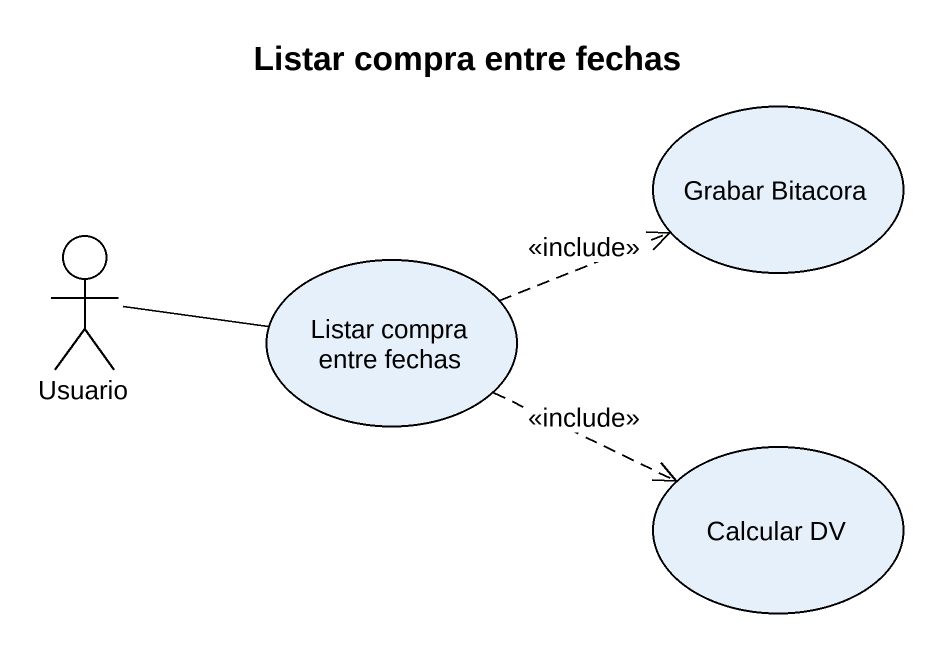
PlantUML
@startuml
title Listar compra entre fechas
usecase "Grabar Bitacora" as Grabar_Bitacora
actor Usuario
usecase "Listar compra entre fechas" as Listar_compra_entre_fechas
usecase "Calcular DV" as Calcular_DV
Usuario -right- Listar_compra_entre_fechas
Listar_compra_entre_fechas .right.> Grabar_Bitacora : <<include>>
Listar_compra_entre_fechas .right.> Calcular_DV : <<include>>
@enduml
